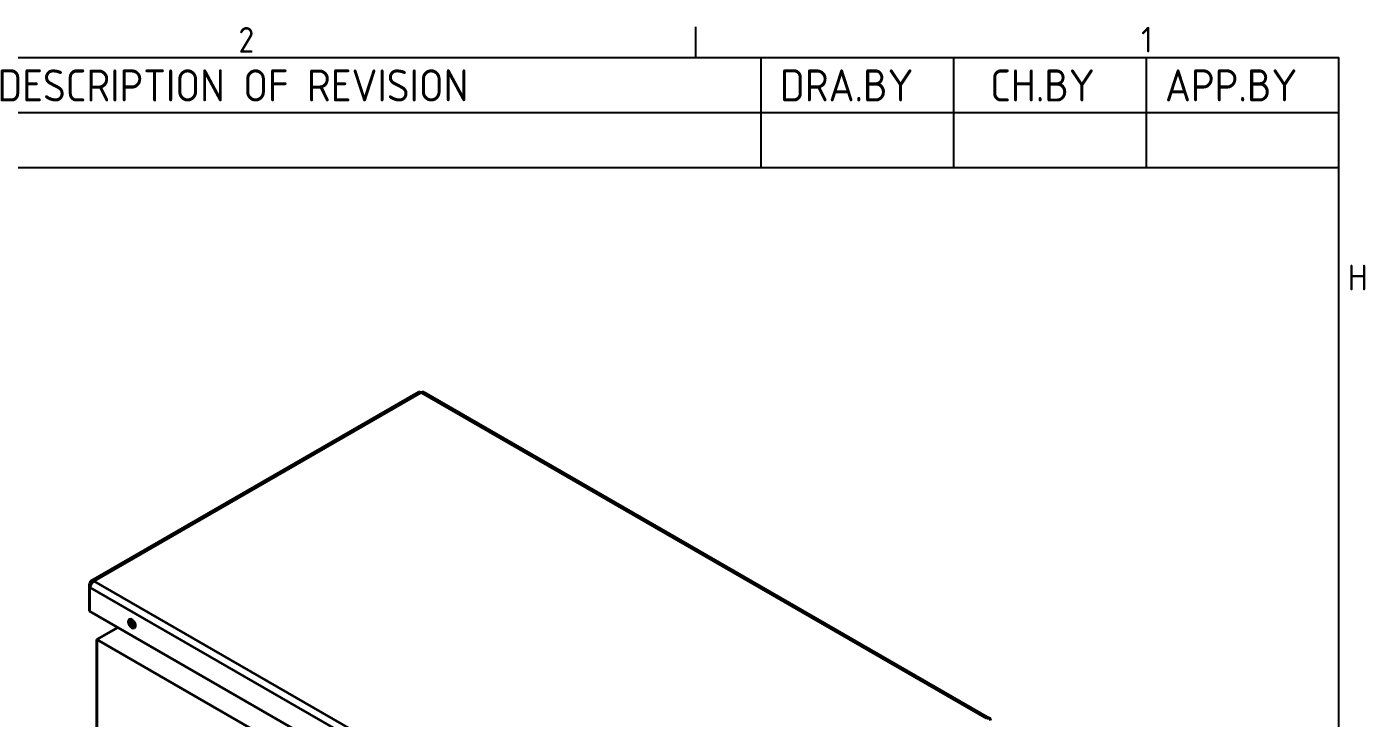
# Model space of a CAD drawing. Header units: millimetres. Extents: x 0 to 3364, y 0 to 2376.
# Drawn here: x 2875.2 to 3292.3, y 2090.2 to 2305.6 of the extents above; entities that cross this region are included whole.
import ezdxf

# ---------------------------------------------------------------- set-up
doc = ezdxf.new("R2010")
doc.units = ezdxf.units.MM
doc.header["$LTSCALE"] = 4
doc.layers.get('0').update_dxf_attribs({"color": 3, "lineweight": 25, "true_color": 0x00ff00})
for name, color, linetype, lineweight, true_color in [('가시적인 것(ISO)', 3, 'Continuous', 40, 0x00ff00), ('가시적인 좁은 것(ISO)', 3, 'Continuous', 35, 0x00ff00), ('기호(ISO)', 5, 'Continuous', 25, 0x0000ff)]:
    doc.layers.add(name, color=color, linetype=linetype, lineweight=lineweight, true_color=true_color)
doc.layers.add('경계(ISO)', color=7, linetype='Continuous', lineweight=25)
doc.styles.add('ISO Proportiona M2B', font='isocp.shx')
doc.styles.add('문자 텍스트_PSTEK_POSCO', font='isocp.shx')

# ---------------------------------------------------------------- blocks, each defined once
blk = doc.blocks.new('경계 Default Border')
at = {"layer": '경계(ISO)'}
blk.add_line((770.92, 574), (770.92, 576.4), dxfattribs=at)
at = {"layer": '경계(ISO)', "flags": 128}
blk.add_lwpolyline([(20, 20), (20, 574), (821, 574), (821, 20), (20, 20)], dxfattribs=at)
at = {"layer": '경계(ISO)', "color": 2, "true_color": 0xffff00, "char_height": 2, "attachment_point": 7, "style": '문자 텍스트_PSTEK_POSCO'}
for s, insert in [('2', (735.29, 574.38)), ('1', (805.62, 574.4)), ('H', (821.72, 555.87))]:
    blk.add_mtext(s, dxfattribs=dict(at, insert=insert))
blk = doc.blocks.new('리비전 내역')
at = {"layer": '기호(ISO)'}
for p, q in [((669, 574), (821, 574)), ((776, 574), (776, 569.72)), ((791, 574), (791, 569.72)), ((806, 574), (806, 569.72)), ((821, 574), (821, 569.72)), ((669, 569.72), (821, 569.72)), ((776, 569.72), (776, 565.44)), ((791, 569.72), (791, 565.44)), ((806, 569.72), (806, 565.44)), ((821, 569.72), (821, 565.44)), ((669, 565.44), (821, 565.44))]:
    blk.add_line(p, q, dxfattribs=at)
at = {"layer": '기호(ISO)', "color": 2, "true_color": 0xffff00, "char_height": 2.5, "attachment_point": 7, "style": 'ISO Proportiona M2B'}
for s, insert in [('DESCRIPTION OF REVISION', (716.51, 570.58)), ('DRA.BY', (777.48, 570.58)), ('CH.BY', (793.86, 570.58)), ('APP.BY', (807.48, 570.58))]:
    blk.add_mtext(s, dxfattribs=dict(at, insert=insert))

msp = doc.modelspace()

# ---------------------------------------------------------------- linework, layer by layer
at = {"layer": '가시적인 것(ISO)'}
for p, q in [((2997.2923, 2191.7123), (2895.2568, 2132.954)), ((3175.1709, 2090.1984), (2998.8892, 2191.7123)), ((2894.9239, 2132.219), (2894.7582, 2132.1236)), ((2895.1755, 2131.8833), (2894.7582, 2132.1236)), ((2894.7582, 2132.1236), (2894.7582, 2131.0114)), ((2895.2537, 2132.029), (2894.9239, 2132.219)), ((2894.936, 2131.1137), (2894.7582, 2131.0114)), ((2894.7582, 2123.4899), (2894.7582, 2131.0114)), ((2894.7582, 2131.0114), (2894.9239, 2130.9159)), ((3071.3713, 2021.7852), (2894.7582, 2123.4899)), ((2903.5289, 2118.4392), (2896.9745, 2114.6647)), ((2896.9745, 2114.6647), (3063.1446, 2018.9737)), ((2896.9745, 2000.2081), (2896.9745, 2114.6647))]:
    msp.add_line(p, q, dxfattribs=at)
for centre, major_axis, start_param, end_param in [((2998.0908, 2190.3258), (-0.7985, 1.3865), 5.49972085, 6.28318531), ((2998.0908, 2190.3258), (0.7985, 1.3865), 0, 0.78346445), ((2896.0552, 2131.5675), (-0.7985, 1.3865), 5.49972085, 7.07051718), ((2896.0552, 2131.5675), (0.7985, 1.3865), 0.78346445, 2.35426078), ((2908.5003, 2119.9477), (-0.7485, 1.2999), 0.38590364, 2.75568901), ((2908.8185, 2120.0901), (-0.5157, 0.8956), 0.51013675, 2.59048746), ((3174.3725, 2088.8119), (0.7985, 1.3865), 5.49585344, 7.06664976)]:
    msp.add_ellipse(centre, major_axis=major_axis, ratio=0.57809312, start_param=start_param, end_param=end_param, dxfattribs=at)
msp.add_ellipse((2907.9346, 2119.6219), major_axis=(0.7485, -1.2999), ratio=0.57809312, dxfattribs=at)
at = {"layer": '가시적인 좁은 것(ISO)'}
for p, q in [((2998.0908, 2191.6339), (2896.0552, 2132.8755)), ((3174.3725, 2090.12), (2998.0908, 2191.6339)), ((2896.0552, 2132.8755), (3072.337, 2031.3616)), ((3071.2056, 2029.4021), (2894.9239, 2130.9159))]:
    msp.add_line(p, q, dxfattribs=at)

# ---------------------------------------------------------------- block references
at = {"xscale": 4, "yscale": 4, "zscale": 4}
msp.add_blockref('경계 Default Border', (0, 0), dxfattribs=at)
at = {"layer": '기호(ISO)', "xscale": 4, "yscale": 4, "zscale": 4}
msp.add_blockref('리비전 내역', (0, 0), dxfattribs=at)

doc.saveas('drawing.dxf')
